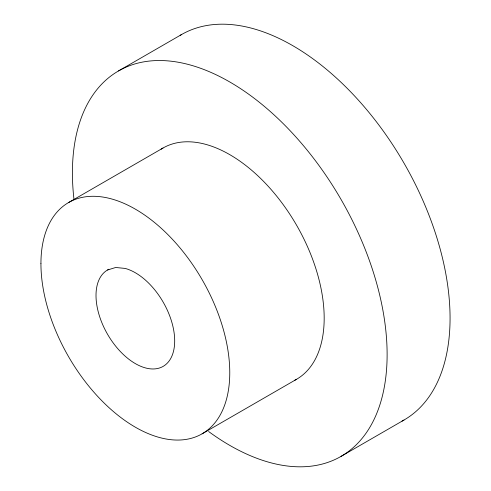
<?xml version="1.0" encoding="UTF-8"?>
<svg xmlns="http://www.w3.org/2000/svg" width="491" height="491" viewBox="0 0 491 491"><rect width="100%" height="100%" fill="white"/><g stroke="black" fill="none" stroke-linecap="round" stroke-linejoin="round"><path stroke-width="0.74" d="M118.497 70.95L181.437 34.609M68.593 202.544L163.006 148.036M107.535 270.001L115.68 267.485L125.168 268.424A55.636 32.118 60 0 1 174.538 344.762A55.636 32.118 60 0 1 118.724 349.752A55.636 32.118 60 0 1 107.535 270.001L108.861 269.234M202.114 433.811L296.527 379.304M341.03 456.391L403.976 420.05M73.926 198.849A222.533 128.482 60 0 1 222.276 77.854A222.533 128.482 60 0 1 386.969 362.358A222.533 128.482 60 0 1 208.601 431.503M161.103 149.196A133.521 77.087 60 0 1 296.527 225.124A133.521 77.087 60 0 1 294.569 380.365M180.166 35.364A222.533 128.482 60 0 1 404.296 163.644A222.533 128.482 60 0 1 402.031 421.131M40.937 263.667A133.521 77.087 60 0 0 182.56 439.844A133.521 77.087 60 0 0 182.56 251.018A133.521 77.087 60 0 0 40.937 263.667"/></g></svg>
